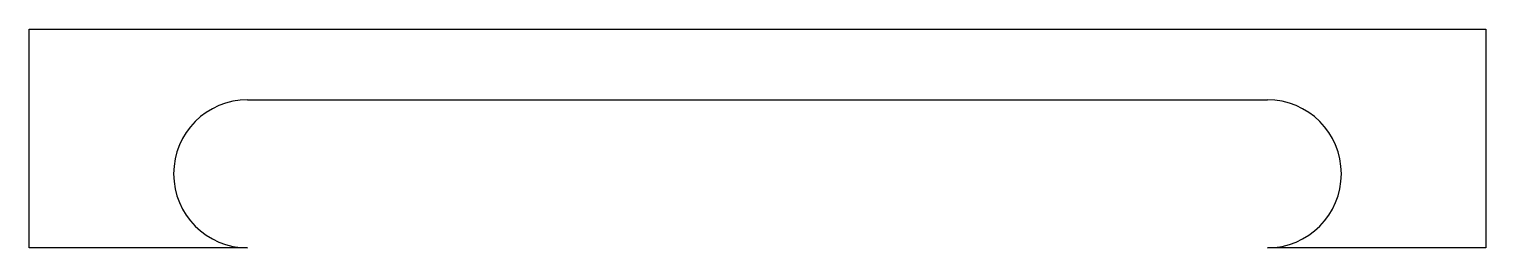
# Model space of a CAD drawing. Extents: x -266 to 134, y -13 to 47.
import ezdxf

# ---------------------------------------------------------------- set-up
doc = ezdxf.new("R2010")
doc.units = 0
doc.layers.add('VISIBLE', color=7, linetype='CONTINUOUS')

msp = doc.modelspace()

# ---------------------------------------------------------------- linework, layer by layer
at = {"layer": 'VISIBLE'}
for p, q in [((-266.18, -13.29), (-266.18, 46.71)), ((-266.18, 46.71), (133.82, 46.71)), ((133.82, 46.71), (133.82, -13.29)), ((-206.18, 27.36), (73.82, 27.36)), ((-206.18, -13.29), (-266.18, -13.29)), ((133.82, -13.29), (73.82, -13.29))]:
    msp.add_line(p, q, dxfattribs=at)
for centre, start, end in [((-206.18, 7.03), 90, 270), ((73.82, 7.03), 270, 90)]:
    msp.add_arc(centre, 20.32, start, end, dxfattribs=at)

doc.saveas('drawing.dxf')
